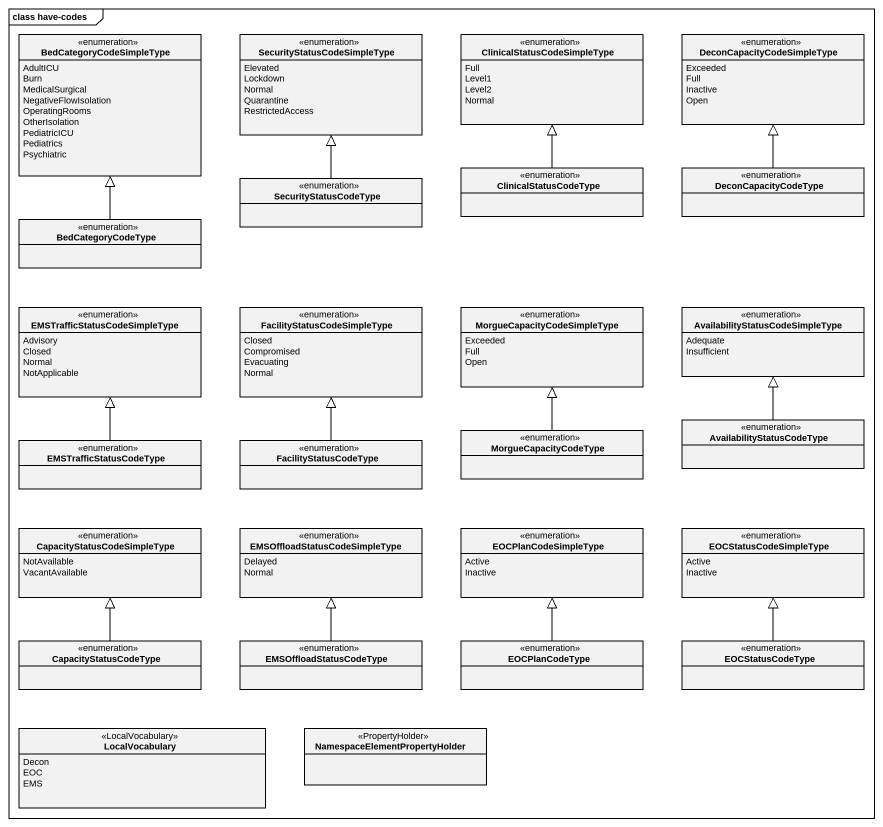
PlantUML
@startuml
mainframe class have-codes
hide circle
hide empty members
enum BedCategoryCodeSimpleType {
  AdultICU
  Burn
  MedicalSurgical
  NegativeFlowIsolation
  OperatingRooms
  OtherIsolation
  PediatricICU
  Pediatrics
  Psychiatric
}
enum SecurityStatusCodeSimpleType {
  Elevated
  Lockdown
  Normal
  Quarantine
  RestrictedAccess
}
enum ClinicalStatusCodeSimpleType {
  Full
  Level1
  Level2
  Normal
}
enum DeconCapacityCodeSimpleType {
  Exceeded
  Full
  Inactive
  Open
}
enum ClinicalStatusCodeType
enum DeconCapacityCodeType
enum SecurityStatusCodeType
enum BedCategoryCodeType
enum "EMSTrafficStatusCodeSimpleType" as EMSTrafficStatusCodeSimpleTy {
  Advisory
  Closed
  Normal
  NotApplicable
}
enum FacilityStatusCodeSimpleType {
  Closed
  Compromised
  Evacuating
  Normal
}
enum MorgueCapacityCodeSimpleType {
  Exceeded
  Full
  Open
}
enum "AvailabilityStatusCodeSimpleType" as AvailabilityStatusCodeSimple {
  Adequate
  Insufficient
}
enum EMSTrafficStatusCodeType
enum FacilityStatusCodeType
enum MorgueCapacityCodeType
enum AvailabilityStatusCodeType
enum CapacityStatusCodeSimpleType {
  NotAvailable
  VacantAvailable
}
enum "EMSOffloadStatusCodeSimpleType" as EMSOffloadStatusCodeSimpleTy {
  Delayed
  Normal
}
enum EOCPlanCodeSimpleType {
  Active
  Inactive
}
enum EOCStatusCodeSimpleType {
  Active
  Inactive
}
enum CapacityStatusCodeType
enum EMSOffloadStatusCodeType
enum EOCPlanCodeType
enum EOCStatusCodeType
enum LocalVocabulary <<LocalVocabulary>> {
  Decon
  EOC
  EMS
}
class "NamespaceElementPropertyHolder" as NamespaceElementPropertyHold <<PropertyHolder>>
ClinicalStatusCodeType -up-|> ClinicalStatusCodeSimpleType
DeconCapacityCodeType -up-|> DeconCapacityCodeSimpleType
SecurityStatusCodeType -up-|> SecurityStatusCodeSimpleType
BedCategoryCodeType -up-|> BedCategoryCodeSimpleType
EMSTrafficStatusCodeType -up-|> EMSTrafficStatusCodeSimpleTy
FacilityStatusCodeType -up-|> FacilityStatusCodeSimpleType
MorgueCapacityCodeType -up-|> MorgueCapacityCodeSimpleType
AvailabilityStatusCodeType -up-|> AvailabilityStatusCodeSimple
CapacityStatusCodeType -up-|> CapacityStatusCodeSimpleType
EMSOffloadStatusCodeType -up-|> EMSOffloadStatusCodeSimpleTy
EOCPlanCodeType -up-|> EOCPlanCodeSimpleType
EOCStatusCodeType -up-|> EOCStatusCodeSimpleType
@enduml
